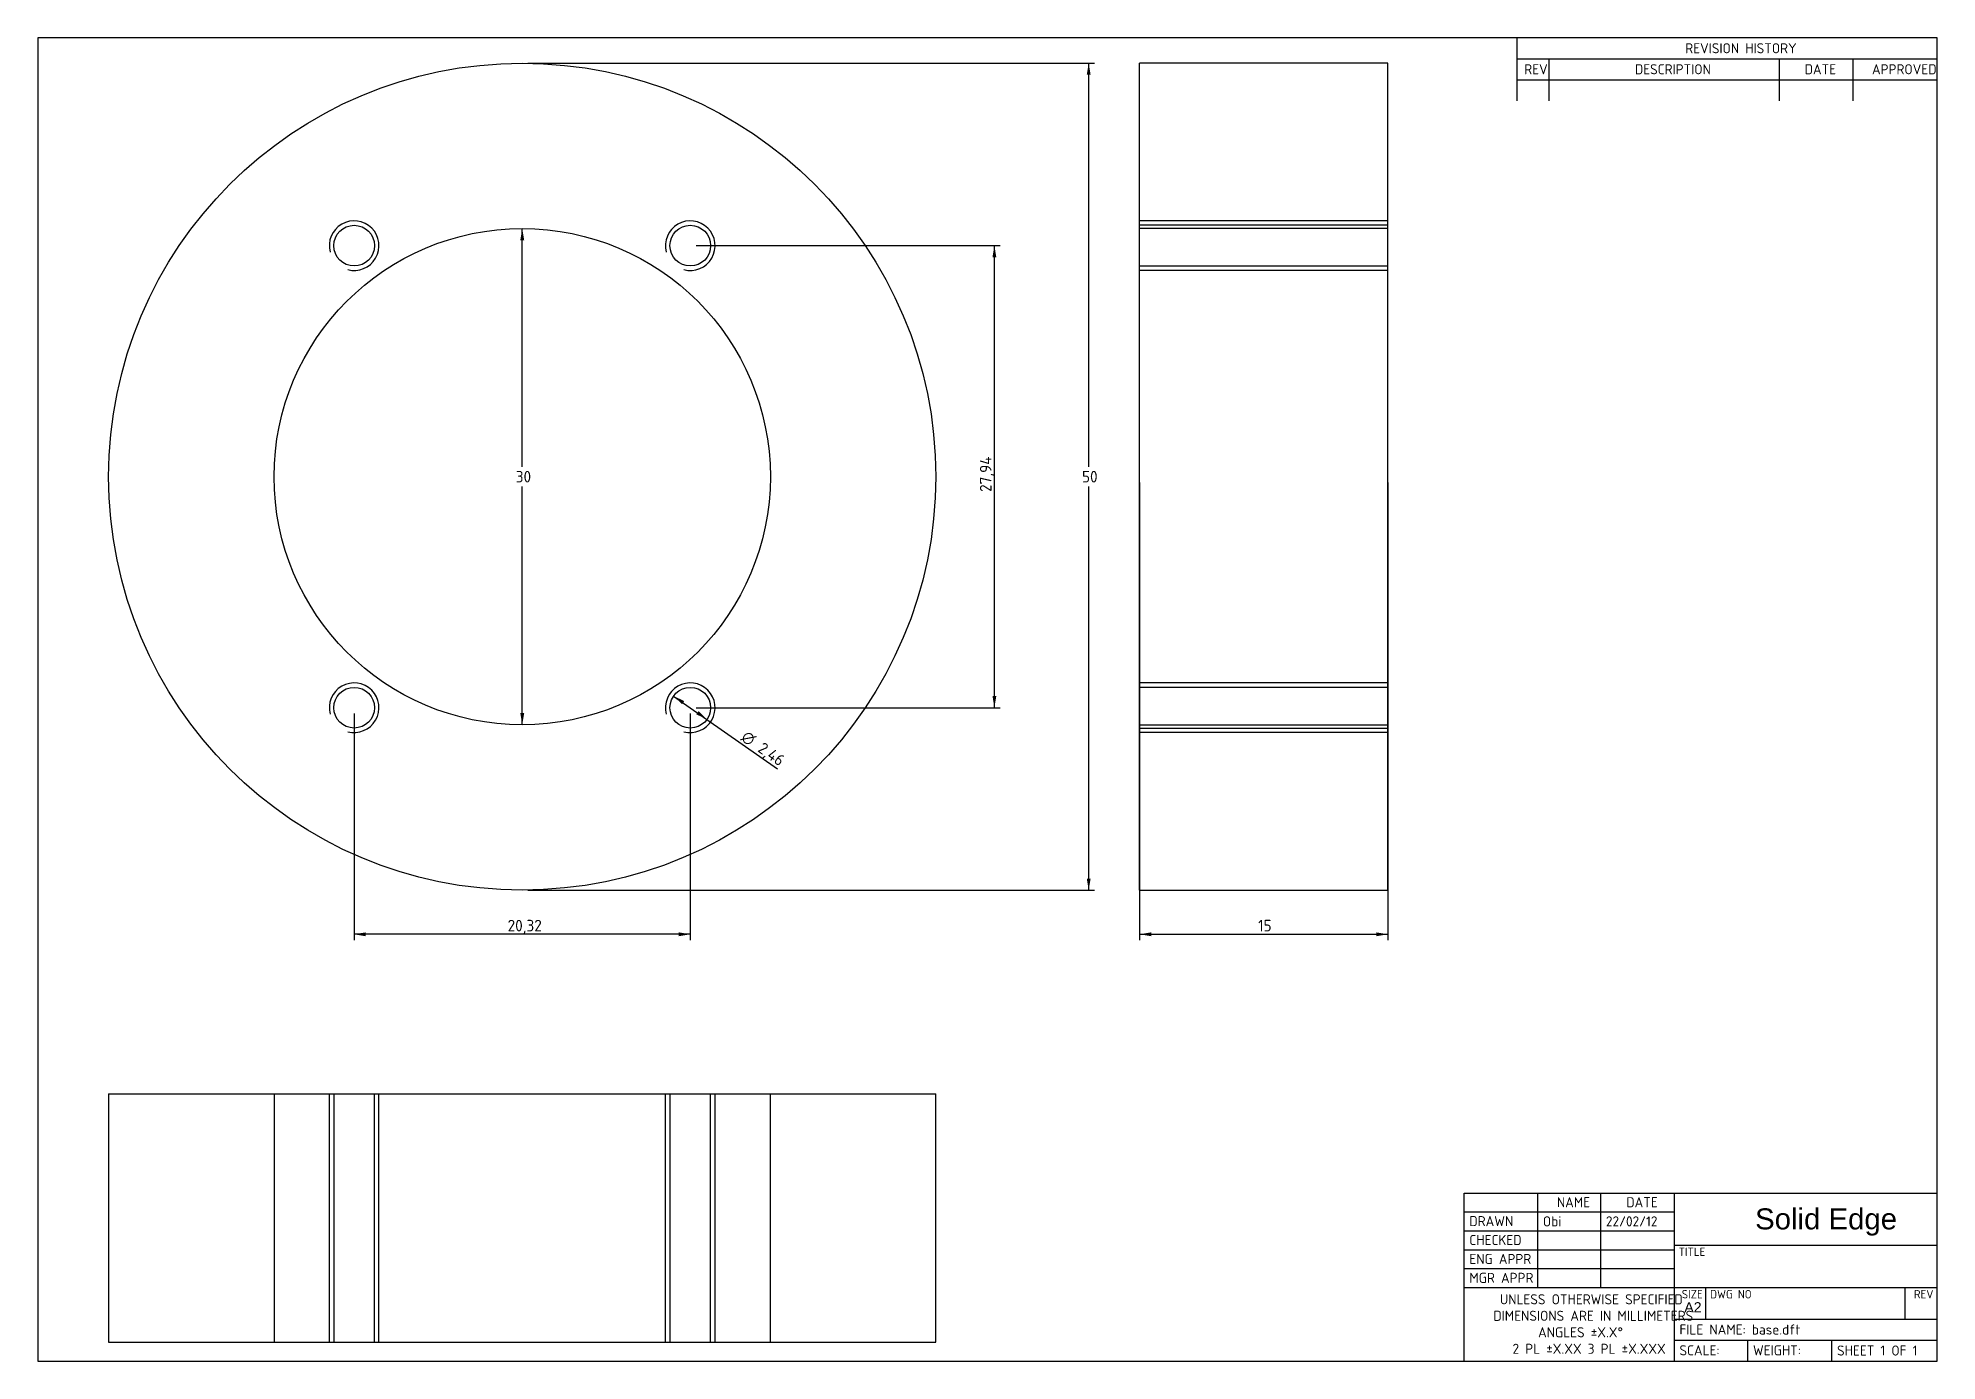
# Model space of a CAD drawing. Header units: inches. Extents: x 10 to 584, y 10 to 410.
import ezdxf
from ezdxf.enums import TextEntityAlignment as Align
from ezdxf.lldxf.tags import DXFTag

# ---------------------------------------------------------------- set-up
doc = ezdxf.new("R2010")
doc.units = ezdxf.units.IN
doc.header["$MEASUREMENT"] = 0
doc.layers.add('BASE', color=7, linetype='Continuous')
doc.layers.add('Default', color=7, linetype='Continuous')
doc.styles.add('SEACAD_Arial', font='arial.ttf')
doc.styles.add('SEACAD_Solid_Edge_ISO', font='seiso.ttf')
doc.styles.add('SEACAD_Solid_Edge_ISO1_Symbols', font='semeci1.ttf')
tags = doc.linetypes.add('HIDDEN2', pattern=[0.1875, 0.125, -0.0625]).pattern_tags.tags
tags[6:7] = [DXFTag(74, 4), DXFTag(75, 0), DXFTag(340, '0'), DXFTag(46, 0.0), DXFTag(50, 0.0), DXFTag(44, 0.0), DXFTag(45, 0.0)]
tags[4:5] = [DXFTag(74, 4), DXFTag(75, 0), DXFTag(340, '0'), DXFTag(46, 0.0), DXFTag(50, 0.0), DXFTag(44, 0.0), DXFTag(45, 0.0)]
doc.dimstyles.new('ISO', dxfattribs={"dimtxt": 3.5, "dimasz": 3.5, "dimexe": 1.75, "dimexo": 1.75, "dimgap": 0.35, "dimtad": 1, "dimlfac": 0.2, "dimdsep": 46, "dimtxsty": 'SEACAD_Solid_Edge_ISO', "dimblk1": '_SE_FILLED', "dimblk2": '_SE_FILLED', "dimsah": 1, "dimcen": 1.75, "dimadec": 0, "dimazin": 0, "dimtfac": 1, "dimtofl": 0, "dimtmove": 0, "dimatfit": 3, "dimfxl": 1, "dimtolj": 1, "dimarcsym": 0})

# ---------------------------------------------------------------- blocks, each defined once
blk = doc.blocks.new('SE')
at = {"layer": 'BASE', "color": 7, "linetype": 'Continuous'}
for centre, radius in [((125, 125), 125), ((74.2, 194.85), 6.15), ((175.8, 194.85), 6.15), ((125, 125), 75), ((74.2, 55.15), 6.15), ((175.8, 55.15), 6.15)]:
    blk.add_circle(centre, radius, dxfattribs=at)
for centre in [(74.2, 194.85), (175.8, 194.85), (74.2, 55.15), (175.8, 55.15)]:
    blk.add_arc(centre, 7.5, 255, 195, dxfattribs=at)
blk = doc.blocks.new('SE1')
at = {"layer": 'BASE', "color": 7, "linetype": 'Continuous'}
for p, q in [((0, 75), (250, 75)), ((0, 75), (0, 0)), ((250, 0), (250, 75)), ((0, 0), (250, 0))]:
    blk.add_line(p, q, dxfattribs=at)
at = {"layer": 'BASE', "color": 7, "linetype": 'HIDDEN2'}
for p, q in [((50, 75), (50, 0)), ((66.7, 0), (66.7, 75)), ((68.0525, 75), (68.0525, 0)), ((80.3475, 0), (80.3475, 75)), ((81.7, 0), (81.7, 75)), ((168.3, 0), (168.3, 75)), ((169.6525, 75), (169.6525, 0)), ((181.9475, 0), (181.9475, 75)), ((183.3, 0), (183.3, 75)), ((200, 0), (200, 75))]:
    blk.add_line(p, q, dxfattribs=at)
blk = doc.blocks.new('SE2')
at = {"layer": 'BASE', "color": 7, "linetype": 'Continuous'}
for p, q in [((0, 0), (0, 250)), ((75, 250), (0, 250)), ((75, 0), (75, 250)), ((0, 0), (75, 0))]:
    blk.add_line(p, q, dxfattribs=at)
at = {"layer": 'BASE', "color": 7, "linetype": 'HIDDEN2'}
for p, q in [((75, 202.35), (0, 202.35)), ((75, 200.9975), (0, 200.9975)), ((75, 200), (0, 200)), ((0, 188.7025), (75, 188.7025)), ((75, 187.35), (0, 187.35)), ((75, 62.65), (0, 62.65)), ((75, 61.2975), (0, 61.2975)), ((0, 50), (75, 50)), ((0, 49.0025), (75, 49.0025)), ((75, 47.65), (0, 47.65))]:
    blk.add_line(p, q, dxfattribs=at)
blk = doc.blocks.new('DMBLK11')
at = {"layer": 'Default', "linetype": 'Continuous'}
for points in [[(109.06, 138.43), (109.06, 139.6), (105.56, 139.02)], [(203.66, 138.43), (207.16, 139.02), (203.66, 139.6)]]:
    blk.add_hatch(color=7, dxfattribs=at).paths.add_polyline_path(points)
at = {"layer": 'Default', "color": 7, "linetype": 'Continuous'}
for p, q in [((105.56, 205.77), (105.56, 137.27)), ((207.16, 205.77), (207.16, 137.27)), ((207.16, 139.02), (105.56, 139.02))]:
    blk.add_line(p, q, dxfattribs=at)
at = {"layer": 'Default', "color": 7, "linetype": 'Continuous', "style": 'SEACAD_Solid_Edge_ISO'}
blk.add_text('20,32', height=3.5, dxfattribs=at).set_placement((151.95, 143.39), align=Align.TOP_LEFT)
blk = doc.blocks.new('_SE_FILLED')
at = {"color": 0}
blk.add_line((0, 0), (-1, 0), dxfattribs=at)
blk.add_solid([(0, 0), (-1, -0.1665), (-1, 0.1665), (0, 0)], dxfattribs=at)
blk = doc.blocks.new('DMBLK12')
at = {"layer": 'Default', "linetype": 'Continuous'}
for points in [[(299.67, 343.72), (299.09, 347.22), (298.51, 343.72)], [(299.67, 211.02), (298.51, 211.02), (299.09, 207.52)]]:
    blk.add_hatch(color=7, dxfattribs=at).paths.add_polyline_path(points)
at = {"layer": 'Default', "color": 7, "linetype": 'Continuous'}
for p, q in [((208.91, 347.22), (300.84, 347.22)), ((299.09, 207.52), (299.09, 347.22)), ((208.91, 207.52), (300.84, 207.52))]:
    blk.add_line(p, q, dxfattribs=at)
at = {"layer": 'Default', "color": 7, "linetype": 'Continuous', "style": 'SEACAD_Solid_Edge_ISO'}
blk.add_text('27,94', height=3.5, rotation=90, dxfattribs=at).set_placement((294.71, 272.75), align=Align.TOP_LEFT)
blk = doc.blocks.new('DMBLK13')
at = {"layer": 'Default', "linetype": 'Continuous'}
for points in [[(205.33, 209.52), (202.13, 211.05), (204.66, 208.56)], [(209.67, 206.47), (209, 205.52), (212.2, 203.99)]]:
    blk.add_hatch(color=7, dxfattribs=at).paths.add_polyline_path(points)
at = {"layer": 'Default', "color": 7, "linetype": 'Continuous'}
for p, q in [((202.13, 211.05), (212.2, 203.99)), ((212.2, 203.99), (233.51, 189.03))]:
    blk.add_line(p, q, dxfattribs=at)
for s, style, p in [('O', 'SEACAD_Solid_Edge_ISO1_Symbols', (224.31, 200.83)), ('2,46', 'SEACAD_Solid_Edge_ISO', (229.29, 197.33))]:
    blk.add_text(s, height=3.5, rotation=324.93641, dxfattribs=dict(at, style=style)).set_placement(p, align=Align.TOP_LEFT)
blk = doc.blocks.new('DMBLK14')
at = {"layer": 'Default', "linetype": 'Continuous'}
for points in [[(156.96, 348.87), (156.37, 352.37), (155.79, 348.87)], [(156.96, 205.87), (155.79, 205.87), (156.37, 202.37)]]:
    blk.add_hatch(color=7, dxfattribs=at).paths.add_polyline_path(points)
at = {"layer": 'Default', "color": 7, "linetype": 'Continuous'}
for p, q in [((156.37, 280.34), (156.37, 352.37)), ((156.37, 202.37), (156.37, 274.39))]:
    blk.add_line(p, q, dxfattribs=at)
at = {"layer": 'Default', "color": 7, "linetype": 'Continuous', "style": 'SEACAD_Solid_Edge_ISO'}
blk.add_text('30', height=3.5, dxfattribs=at).set_placement((154.42, 279.12), align=Align.TOP_LEFT)
blk = doc.blocks.new('DMBLK15')
at = {"layer": 'Default', "linetype": 'Continuous'}
for points in [[(328.17, 398.87), (327.59, 402.37), (327.01, 398.87)], [(328.17, 155.87), (327.01, 155.87), (327.59, 152.37)]]:
    blk.add_hatch(color=7, dxfattribs=at).paths.add_polyline_path(points)
at = {"layer": 'Default', "color": 7, "linetype": 'Continuous'}
for p, q in [((158.11, 402.37), (329.34, 402.37)), ((327.59, 280.34), (327.59, 402.37)), ((327.59, 152.37), (327.59, 274.39)), ((158.11, 152.37), (329.34, 152.37))]:
    blk.add_line(p, q, dxfattribs=at)
at = {"layer": 'Default', "color": 7, "linetype": 'Continuous', "style": 'SEACAD_Solid_Edge_ISO'}
blk.add_text('50', height=3.5, dxfattribs=at).set_placement((325.56, 279.12), align=Align.TOP_LEFT)
blk = doc.blocks.new('DMBLK16')
at = {"layer": 'Default', "linetype": 'Continuous'}
for points in [[(346.49, 138.43), (346.49, 139.6), (342.99, 139.02)], [(414.49, 138.43), (417.99, 139.02), (414.49, 139.6)]]:
    blk.add_hatch(color=7, dxfattribs=at).paths.add_polyline_path(points)
at = {"layer": 'Default', "color": 7, "linetype": 'Continuous'}
for p, q in [((342.99, 275.62), (342.99, 137.27)), ((417.99, 275.62), (417.99, 137.27)), ((342.99, 139.02), (417.99, 139.02))]:
    blk.add_line(p, q, dxfattribs=at)
at = {"layer": 'Default', "color": 7, "linetype": 'Continuous', "style": 'SEACAD_Solid_Edge_ISO'}
blk.add_text('15', height=3.5, dxfattribs=at).set_placement((378.78, 143.39), align=Align.TOP_LEFT)
blk = doc.blocks.new('SEANNOT_GROUP')
at = {"layer": 'Default', "color": 7, "linetype": 'Continuous', "style": 'SEACAD_Solid_Edge_ISO'}
blk.add_text('Obi', height=3.048, dxfattribs=at).set_placement((464.874, 53.7515), align=Align.TOP_LEFT)
blk = doc.blocks.new('SEANNOT_GROUP1')
at = {"layer": 'Default', "color": 7, "linetype": 'Continuous', "style": 'SEACAD_Solid_Edge_ISO'}
blk.add_text('22/02/12', height=3.048, dxfattribs=at).set_placement((483.924, 53.7515), align=Align.TOP_LEFT)
blk = doc.blocks.new('SEANNOT_GROUP5')
at = {"layer": 'Default', "color": 7, "linetype": 'Continuous', "style": 'SEACAD_Solid_Edge_ISO'}
blk.add_text('FILE NAME: base.dft', height=3.048, dxfattribs=at).set_placement((506.149, 21.049), align=Align.TOP_LEFT)
blk = doc.blocks.new('SEANNOT_GROUP6')
at = {"layer": 'Default', "color": 7, "linetype": 'Continuous', "style": 'SEACAD_Solid_Edge_ISO'}
blk.add_text('SHEET 1 OF 1', height=3.048, dxfattribs=at).set_placement((553.774, 14.699), align=Align.TOP_LEFT)

msp = doc.modelspace()

# ---------------------------------------------------------------- linework, layer by layer
at = {"layer": 'Default', "color": 7, "linetype": 'Continuous'}
for p, q in [((584, 410), (10, 410)), ((10, 410), (10, 10)), ((457, 410), (457, 390.95)), ((584, 10), (584, 410)), ((457, 403.65), (584, 403.65)), ((466.652, 403.65), (466.652, 390.95)), ((536.248, 403.65), (536.248, 390.95)), ((558.6, 403.65), (558.6, 390.95)), ((457, 397.3), (584, 397.3)), ((441.125, 10), (441.125, 60.8)), ((441.125, 60.8), (584, 60.8)), ((463.35, 32.225), (463.35, 60.8)), ((482.4, 32.225), (482.4, 60.8)), ((504.625, 10), (504.625, 60.8)), ((441.125, 55.085), (504.625, 55.085)), ((441.125, 49.37), (504.625, 49.37)), ((441.125, 43.655), (504.625, 43.655)), ((504.625, 45.052), (584, 45.052)), ((441.125, 37.94), (504.625, 37.94)), ((441.125, 32.225), (584, 32.225)), ((514.15, 22.7), (514.15, 32.098)), ((574.348, 22.7), (574.348, 32.098)), ((504.625, 22.7), (584, 22.7)), ((504.625, 16.35), (584, 16.35)), ((526.85, 10), (526.85, 16.35)), ((552.25, 10), (552.25, 16.35)), ((10, 10), (584, 10))]:
    msp.add_line(p, q, dxfattribs=at)

# ---------------------------------------------------------------- block references
at = {"layer": 'Default', "color": 7}
for name, p in [('SE', (31.364, 152.367)), ('SE2', (342.992, 152.367)), ('SE1', (31.364, 15.74)), ('SEANNOT_GROUP', (0, 0)), ('SEANNOT_GROUP1', (0, 0)), ('SEANNOT_GROUP5', (0, 0)), ('SEANNOT_GROUP6', (0, 0))]:
    msp.add_blockref(name, p, dxfattribs=at)

# ---------------------------------------------------------------- texts
at = {"layer": 'Default', "color": 7, "linetype": 'Continuous'}
for s, height, style, p in [('REVISION HISTORY', 3.048, 'SEACAD_Solid_Edge_ISO', (507.892, 408.418)), ('REV', 3.048, 'SEACAD_Solid_Edge_ISO', (459.228, 402.068)), ('DESCRIPTION', 3.048, 'SEACAD_Solid_Edge_ISO', (492.687, 402.068)), ('DATE', 3.048, 'SEACAD_Solid_Edge_ISO', (543.995, 402.068)), ('APPROVED', 3.048, 'SEACAD_Solid_Edge_ISO', (564.338, 402.068)), ('NAME', 3.048, 'SEACAD_Solid_Edge_ISO', (469.1, 59.536)), ('DATE', 3.048, 'SEACAD_Solid_Edge_ISO', (490.084, 59.536)), ('DRAWN', 3.048, 'SEACAD_Solid_Edge_ISO', (442.649, 53.821)), ('Solid Edge', 6.35, 'SEACAD_Arial', (529.015, 56.15)), ('CHECKED', 3.048, 'SEACAD_Solid_Edge_ISO', (442.649, 48.106)), ('ENG APPR', 3.048, 'SEACAD_Solid_Edge_ISO', (442.649, 42.391)), ('TITLE', 2.54, 'SEACAD_Solid_Edge_ISO', (505.895, 44.302)), ('MGR APPR', 3.048, 'SEACAD_Solid_Edge_ISO', (442.649, 36.676)), ('UNLESS OTHERWISE SPECIFIED', 3.048, 'SEACAD_Solid_Edge_ISO', (451.885, 30.187)), ('SIZE', 2.54, 'SEACAD_Solid_Edge_ISO', (506.848, 31.475)), ('DWG NO', 2.54, 'SEACAD_Solid_Edge_ISO', (515.42, 31.475)), ('REV', 2.54, 'SEACAD_Solid_Edge_ISO', (577.009, 31.475)), ('DIMENSIONS ARE IN MILLIMETERS', 3.048, 'SEACAD_Solid_Edge_ISO', (449.911, 25.2)), ('A2', 3.048, 'SEACAD_Arial', (507.621, 27.786)), ('ANGLES ±X.X°', 3.048, 'SEACAD_Solid_Edge_ISO', (463.419, 20.212)), ('2 PL ±X.XX 3 PL ±X.XXX', 3.048, 'SEACAD_Solid_Edge_ISO', (455.695, 15.224)), ('SCALE:', 3.048, 'SEACAD_Solid_Edge_ISO', (506.149, 14.768)), ('WEIGHT:', 3.048, 'SEACAD_Solid_Edge_ISO', (528.374, 14.768))]:
    msp.add_text(s, height=height, dxfattribs=dict(at, style=style)).set_placement(p, align=Align.TOP_LEFT)

# ---------------------------------------------------------------- dimensions: what is measured, and where the dimension line sits
for base, p1, p2, picture, middle in [((327.59, 152.367), (156.364, 152.367), (156.364, 402.367), 'DMBLK15', (327.59, 277.367)), ((156.374, 202.367), (156.364, 202.367), (156.364, 352.367), 'DMBLK14', (156.374, 277.367))]:
    dim = msp.add_linear_dim(base=base, p1=p1, p2=p2, angle=90.000003, text='\\A1;<>', dimstyle='ISO', override={"dimtad": 0, "dimtih": 1, "dimtoh": 1}, dxfattribs=at)
    dim.commit()
    dim.dimension.update_dxf_attribs({"geometry": picture, "text_midpoint": middle, "dimtype": 161})
for base, p1, p2, angle, picture, middle in [((299.089, 207.517), (207.164, 207.517), (207.164, 347.217), 90, 'DMBLK12', (299.089, 277.367)), ((342.992, 139.017), (342.992, 277.367), (417.992, 277.367), 0, 'DMBLK16', (380.492, 139.017))]:
    dim = msp.add_linear_dim(base=base, p1=p1, p2=p2, angle=angle, text='\\A1;<>', dimstyle='ISO', dxfattribs=at)
    dim.commit()
    dim.dimension.update_dxf_attribs({"geometry": picture, "text_midpoint": middle, "dimtype": 161})
dim = msp.add_linear_dim(base=(105.564, 139.017), p1=(207.164, 207.517), p2=(105.564, 207.517), text='\\A1;<>', dimstyle='ISO', dxfattribs=at)
dim.commit()
dim.dimension.update_dxf_attribs({"geometry": 'DMBLK11', "text_midpoint": (156.364, 139.017), "dimtype": 160})
dim = msp.add_diameter_dim_2p(p1=(202.132, 211.049), p2=(212.196, 203.985), text='\\A1;<>', dimstyle='ISO', override={"dimtofl": 1, "dimtmove": 1}, dxfattribs=at)
dim.commit()
dim.dimension.update_dxf_attribs({"geometry": 'DMBLK13', "text_midpoint": (220.79, 197.953), "dimtype": 163})

doc.saveas('drawing.dxf')
